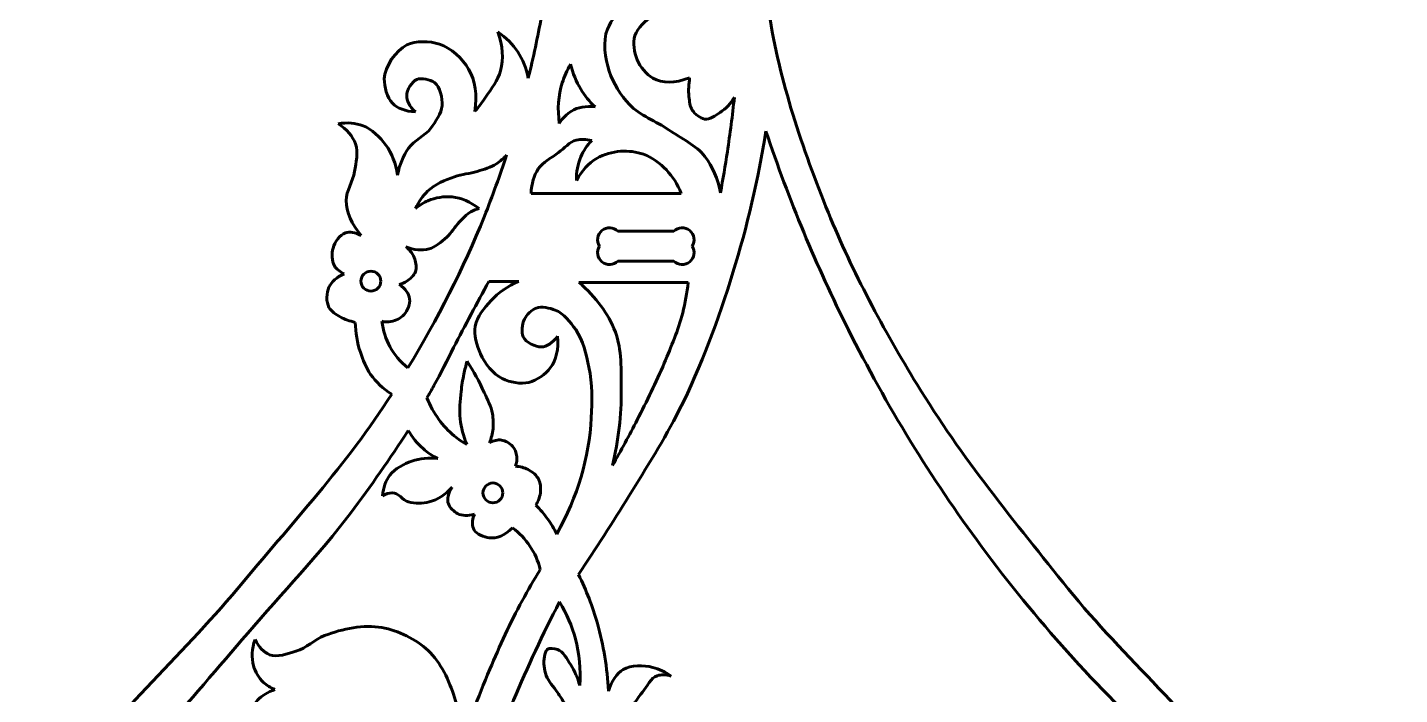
# Model space of a CAD drawing. Header units: millimetres. Extents: x -62 to 553, y -34 to 392.
# Drawn here: x 46.2 to 230.1, y 172.6 to 262.2 of the extents above; entities that cross this region are included whole.
import ezdxf

# ---------------------------------------------------------------- set-up
doc = ezdxf.new("R2010")
doc.units = ezdxf.units.MM
doc.linetypes.add('K5LT32768', pattern=[0])

msp = doc.modelspace()

# ---------------------------------------------------------------- linework, layer by layer
at = {"color": 30, "linetype": 'K5LT32768', "lineweight": 60, "true_color": 0xff8000}
for p, q in [((113.692, 239.889), (133.825, 239.889)), ((125.327, 234.801), (132.837, 234.801)), ((132.837, 230.801), (125.327, 230.801)), ((108.036, 228.074), (112.036, 228.074)), ((120.104, 227.921), (134.771, 227.921))]:
    msp.add_line(p, q, dxfattribs=at)
for centre in [(92.223, 228.107), (108.58, 199.688)]:
    msp.add_circle(centre, 1.333, dxfattribs=at)
for centre, start, end in [((124.205, 233.678), 45, 213.5549), ((133.96, 233.678), 326.4451, 135), ((124.205, 231.923), 146.4451, 315), ((133.96, 231.923), 225, 33.5549)]:
    msp.add_arc(centre, 1.588, start, end, dxfattribs=at)
for points, knots in [([(117.439, 287.144), (117.288, 279.182), (116.504, 271.341), (115.087, 263.621), (114.581, 260.864), (113.995, 258.105), (113.328, 255.36)], [0, 0, 0, 0, 1, 1, 1, 2, 2, 2, 2]), ([(144.388, 283.534), (144.198, 276.957), (144.6, 270.485), (145.593, 264.117), (147.022, 254.958), (150.056, 245.892), (153.552, 237.288), (156.793, 229.312), (160.974, 221.602), (165.448, 214.234), (171.326, 204.554), (178.597, 195.674), (185.713, 186.831), (193.215, 177.509), (202.62, 169.609), (209.424, 159.838), (215.69, 150.84), (222.155, 141.192), (225.423, 130.876), (228.581, 120.91), (230.131, 109.503), (229.115, 99.125), (228.157, 89.343), (224.743, 79.168), (220.254, 70.327), (216.337, 62.612), (210.869, 55.328), (204.994, 48.914), (199.025, 42.396), (191.85, 36.772), (184.647, 31.602), (175.482, 25.024), (165.637, 19.418), (155.111, 14.783)], [0, 0, 0, 0, 1, 1, 1, 2, 2, 2, 3, 3, 3, 4, 4, 4, 5, 5, 5, 6, 6, 6, 7, 7, 7, 8, 8, 8, 9, 9, 9, 10, 10, 10, 11, 11, 11, 11]), ([(133.168, 264.12), (132.191, 265.259), (131.141, 265.903), (130.018, 266.052), (128.964, 266.192), (127.615, 265.724), (126.665, 265.163), (125.504, 264.476), (124.429, 263.137), (123.936, 261.911), (123.279, 260.281), (123.633, 258.007), (124.181, 256.267), (124.685, 254.665), (125.729, 253.059), (126.88, 251.82), (128.278, 250.315), (130.456, 249.585), (132.187, 248.385), (133.826, 247.248), (135.832, 246.357), (137.002, 244.826), (138.039, 243.471), (138.734, 241.845), (139.088, 239.949)], [0, 0, 0, 0, 1, 1, 1, 2, 2, 2, 3, 3, 3, 4, 4, 4, 5, 5, 5, 6, 6, 6, 7, 7, 7, 8, 8, 8, 8]), ([(133.168, 264.12), (131.963, 264.249), (130.913, 264.086), (130.018, 263.63), (129.031, 263.127), (127.953, 262.073), (127.625, 261.053), (127.321, 260.111), (127.518, 258.767), (127.919, 257.814), (128.318, 256.866), (129.168, 255.839), (130.018, 255.348), (131.312, 254.601), (132.955, 254.621), (134.947, 255.409)], [0, 0, 0, 0, 1, 1, 1, 2, 2, 2, 3, 3, 3, 4, 4, 4, 5, 5, 5, 5]), ([(109.258, 261.549), (109.919, 259.685), (110.034, 257.944), (109.601, 256.327), (109.268, 255.084), (108.387, 253.923), (107.632, 252.818), (107.174, 252.147), (106.679, 251.5), (106.148, 250.877)], [0, 0, 0, 0, 1, 1, 1, 2, 2, 2, 3, 3, 3, 3]), ([(113.328, 255.36), (113.063, 256.666), (112.592, 257.835), (111.912, 258.867), (111.234, 259.897), (110.349, 260.791), (109.258, 261.549)], [0, 0, 0, 0, 1, 1, 1, 2, 2, 2, 2]), ([(106.148, 250.877), (106.49, 253.11), (106.214, 255.002), (105.321, 256.556), (104.517, 257.952), (102.94, 259.433), (101.411, 259.923), (100.118, 260.338), (98.212, 260.368), (97.046, 259.809), (95.583, 259.107), (94.054, 256.894), (94.021, 255.243), (94, 254.21), (94.383, 252.729), (95.105, 251.99), (95.799, 251.281), (96.827, 250.891), (98.187, 250.82)], [0, 0, 0, 0, 1, 1, 1, 2, 2, 2, 3, 3, 3, 4, 4, 4, 5, 5, 5, 6, 6, 6, 6]), ([(118.986, 257.208), (118.518, 256.405), (118.15, 255.577), (117.882, 254.724), (117.342, 253.005), (117.21, 251.186), (117.483, 249.264)], [0, 0, 0, 0, 1, 1, 1, 2, 2, 2, 2]), ([(122.268, 251.503), (121.521, 252.223), (120.887, 253.01), (120.366, 253.865), (119.745, 254.884), (119.285, 255.998), (118.986, 257.208)], [0, 0, 0, 0, 1, 1, 1, 2, 2, 2, 2]), ([(98.187, 250.82), (97.385, 251.567), (96.995, 252.3), (97.017, 253.018), (97.04, 253.746), (97.716, 254.878), (98.358, 255.158), (98.976, 255.426), (100.191, 255.163), (100.755, 254.758), (101.513, 254.213), (101.824, 252.654), (101.754, 251.648), (101.681, 250.607), (100.898, 249.516), (100.242, 248.623), (99.465, 247.567), (98.02, 247.007), (97.274, 245.941), (96.549, 244.905), (96.054, 243.706), (95.79, 242.346)], [0, 0, 0, 0, 1, 1, 1, 2, 2, 2, 3, 3, 3, 4, 4, 4, 5, 5, 5, 6, 6, 6, 7, 7, 7, 7]), ([(140.959, 252.771), (140.445, 251.923), (139.811, 251.248), (139.057, 250.746), (138.434, 250.332), (137.599, 249.756), (136.941, 249.857), (136.358, 249.946), (135.65, 250.525), (135.304, 251.059), (134.987, 251.548), (134.932, 252.254), (134.855, 252.863), (134.749, 253.697), (134.877, 254.56), (134.947, 255.409)], [0, 0, 0, 0, 1, 1, 1, 2, 2, 2, 3, 3, 3, 4, 4, 4, 5, 5, 5, 5]), ([(139.088, 239.949), (139.423, 241.786), (139.73, 243.626), (140.008, 245.471), (140.374, 247.897), (140.691, 250.33), (140.959, 252.771)], [0, 0, 0, 0, 1, 1, 1, 2, 2, 2, 2]), ([(117.483, 249.264), (117.933, 249.989), (118.475, 250.541), (119.109, 250.92), (119.986, 251.445), (121.039, 251.64), (122.268, 251.503)], [0, 0, 0, 0, 1, 1, 1, 2, 2, 2, 2]), ([(95.79, 242.346), (95.564, 243.899), (95.041, 245.24), (94.221, 246.369), (93.459, 247.417), (92.357, 248.516), (91.168, 248.966), (90.174, 249.341), (89.062, 249.427), (87.829, 249.222)], [0, 0, 0, 0, 1, 1, 1, 2, 2, 2, 3, 3, 3, 3]), ([(87.829, 249.222), (89.015, 248.461), (89.795, 247.557), (90.169, 246.512), (90.557, 245.428), (90.216, 244.016), (90.026, 242.802), (89.821, 241.492), (88.892, 240.211), (88.913, 238.95), (88.941, 237.342), (89.607, 235.773), (90.911, 234.242)], [0, 0, 0, 0, 1, 1, 1, 2, 2, 2, 3, 3, 3, 4, 4, 4, 4]), ([(121.822, 246.979), (121.085, 247.164), (120.398, 247.181), (119.763, 247.028), (118.861, 246.81), (118.147, 245.934), (117.367, 245.35), (116.438, 244.655), (115.274, 244.082), (114.662, 243.159), (114.061, 242.254), (113.76, 241.217), (113.692, 239.889)], [0, 0, 0, 0, 1, 1, 1, 2, 2, 2, 3, 3, 3, 4, 4, 4, 4]), ([(121.822, 246.979), (121.194, 246.308), (120.71, 245.579), (120.371, 244.791), (119.953, 243.818), (119.755, 242.756), (119.777, 241.605)], [0, 0, 0, 0, 1, 1, 1, 2, 2, 2, 2]), ([(145.184, 248.238), (144.15, 241.773), (142.675, 235.444), (140.76, 229.252), (138.817, 222.967), (136.525, 216.693), (133.571, 210.818), (131.573, 206.844), (129.148, 203.066), (126.812, 199.266), (124.632, 195.719), (122.379, 192.217), (120.053, 188.759)], [0, 0, 0, 0, 1, 1, 1, 2, 2, 2, 3, 3, 3, 4, 4, 4, 4]), ([(145.184, 248.238), (148.253, 239.037), (151.939, 230.151), (156.241, 221.58), (161.324, 211.453), (167.342, 201.617), (174.075, 192.517), (181.311, 182.739), (189.457, 173.638), (198.514, 165.216)], [0, 0, 0, 0, 1, 1, 1, 2, 2, 2, 3, 3, 3, 3]), ([(110.418, 245.069), (109.511, 242.273), (108.516, 239.513), (107.432, 236.807), (104.628, 229.805), (101.103, 222.977), (97.192, 216.477)], [0, 0, 0, 0, 1, 1, 1, 2, 2, 2, 2]), ([(98.216, 237.866), (98.629, 238.77), (99.162, 239.54), (99.813, 240.177), (100.767, 241.109), (102.158, 241.661), (103.437, 242.117), (104.413, 242.466), (105.498, 242.513), (106.49, 242.831), (107.366, 243.111), (108.304, 243.352), (109.059, 243.858), (109.555, 244.191), (110.009, 244.595), (110.418, 245.069)], [0, 0, 0, 0, 1, 1, 1, 2, 2, 2, 3, 3, 3, 4, 4, 4, 5, 5, 5, 5]), ([(119.777, 241.605), (120.485, 242.944), (121.404, 243.943), (122.535, 244.601), (123.451, 245.133), (124.626, 245.451), (125.698, 245.528), (126.712, 245.601), (127.838, 245.467), (128.789, 245.124), (129.915, 244.718), (130.995, 243.9), (131.833, 243.032), (132.676, 242.157), (133.335, 241.111), (133.825, 239.889)], [0, 0, 0, 0, 1, 1, 1, 2, 2, 2, 3, 3, 3, 4, 4, 4, 5, 5, 5, 5]), ([(106.747, 237.837), (105.58, 238.762), (104.362, 239.285), (103.095, 239.407), (102.054, 239.506), (100.851, 239.317), (99.871, 238.893), (99.285, 238.64), (98.734, 238.298), (98.216, 237.866)], [0, 0, 0, 0, 1, 1, 1, 2, 2, 2, 3, 3, 3, 3]), ([(96.903, 232.701), (98.029, 232.27), (99.065, 232.184), (100.013, 232.444), (100.876, 232.681), (101.685, 233.386), (102.382, 234.014), (103.022, 234.591), (103.455, 235.393), (104.065, 236.011), (104.556, 236.508), (105.028, 237.08), (105.634, 237.409), (105.979, 237.596), (106.349, 237.739), (106.747, 237.837)], [0, 0, 0, 0, 1, 1, 1, 2, 2, 2, 3, 3, 3, 4, 4, 4, 5, 5, 5, 5]), ([(90.911, 234.242), (90.092, 234.656), (89.388, 234.77), (88.799, 234.584), (88.073, 234.356), (87.367, 233.316), (87.144, 232.53), (86.944, 231.822), (86.962, 230.788), (87.344, 230.162), (87.614, 229.719), (88.042, 229.357), (88.628, 229.077)], [0, 0, 0, 0, 1, 1, 1, 2, 2, 2, 3, 3, 3, 4, 4, 4, 4]), ([(96.903, 232.701), (97.5, 232.23), (97.9, 231.687), (98.101, 231.075), (98.272, 230.555), (98.366, 229.859), (98.187, 229.363), (98.01, 228.871), (97.508, 228.412), (97.046, 228.107), (96.739, 227.905), (96.397, 227.753), (96.018, 227.651)], [0, 0, 0, 0, 1, 1, 1, 2, 2, 2, 3, 3, 3, 4, 4, 4, 4]), ([(90.112, 222.572), (89.417, 222.775), (88.695, 222.952), (88.086, 223.313), (87.537, 223.639), (86.892, 224.055), (86.602, 224.569), (86.194, 225.293), (86.255, 226.553), (86.602, 227.308), (86.943, 228.05), (87.618, 228.64), (88.628, 229.077)], [0, 0, 0, 0, 1, 1, 1, 2, 2, 2, 3, 3, 3, 4, 4, 4, 4]), ([(96.018, 227.651), (96.859, 227.069), (97.325, 226.431), (97.417, 225.739), (97.503, 225.084), (97.139, 224.145), (96.675, 223.627), (96.259, 223.164), (95.544, 222.793), (94.906, 222.686), (94.524, 222.621), (94.124, 222.631), (93.707, 222.714)], [0, 0, 0, 0, 1, 1, 1, 2, 2, 2, 3, 3, 3, 4, 4, 4, 4]), ([(108.036, 228.074), (107.229, 226.606), (106.434, 225.133), (105.649, 223.653), (104.861, 222.168), (104.093, 220.673), (103.317, 219.181), (102.436, 217.487), (101.619, 215.759), (100.68, 214.097), (100.368, 213.546), (100.049, 212.998), (99.724, 212.454)], [0, 0, 0, 0, 1, 1, 1, 2, 2, 2, 3, 3, 3, 4, 4, 4, 4]), ([(112.036, 228.074), (110.557, 227.436), (109.316, 226.572), (108.313, 225.484), (107.427, 224.523), (106.425, 223.302), (106.211, 222.076), (106.008, 220.914), (106.401, 219.456), (106.911, 218.349), (107.504, 217.063), (108.577, 215.648), (109.81, 215.036), (110.828, 214.53), (112.311, 214.261), (113.41, 214.526), (114.457, 214.779), (115.632, 215.609), (116.276, 216.469), (117.084, 217.548), (117.403, 218.96), (117.232, 220.706)], [0, 0, 0, 0, 1, 1, 1, 2, 2, 2, 3, 3, 3, 4, 4, 4, 5, 5, 5, 6, 6, 6, 7, 7, 7, 7]), ([(120.104, 227.921), (122.427, 225.976), (124.057, 223.762), (124.993, 221.281), (125.879, 218.932), (125.767, 216.101), (125.786, 213.514), (125.81, 210.129), (125.413, 206.747), (124.597, 203.368)], [0, 0, 0, 0, 1, 1, 1, 2, 2, 2, 3, 3, 3, 3]), ([(124.597, 203.368), (125.755, 205.382), (126.863, 207.422), (127.92, 209.487), (129.202, 211.988), (130.465, 214.509), (131.544, 217.101), (132.463, 219.31), (133.444, 221.528), (134.021, 223.844), (134.354, 225.181), (134.604, 226.54), (134.771, 227.921)], [0, 0, 0, 0, 1, 1, 1, 2, 2, 2, 3, 3, 3, 4, 4, 4, 4]), ([(117.232, 220.706), (116.538, 219.8), (115.827, 219.322), (115.098, 219.273), (114.301, 219.218), (112.984, 219.926), (112.645, 220.642), (112.36, 221.244), (112.481, 222.342), (112.804, 222.999), (113.104, 223.608), (113.777, 224.265), (114.397, 224.496), (115.124, 224.769), (116.189, 224.505), (116.945, 224.21), (118.06, 223.774), (118.973, 222.602), (119.679, 221.6), (120.679, 220.183), (121.081, 218.28), (121.448, 216.555), (121.915, 214.362), (121.884, 212.002), (121.769, 209.766), (121.495, 204.414), (119.951, 199.216), (117.136, 194.172)], [0, 0, 0, 0, 1, 1, 1, 2, 2, 2, 3, 3, 3, 4, 4, 4, 5, 5, 5, 6, 6, 6, 7, 7, 7, 8, 8, 8, 9, 9, 9, 9]), ([(93.707, 222.714), (93.854, 221.472), (94.204, 220.342), (94.758, 219.324), (95.343, 218.25), (96.154, 217.301), (97.192, 216.477)], [0, 0, 0, 0, 1, 1, 1, 2, 2, 2, 2]), ([(90.112, 222.572), (90.158, 221.176), (90.391, 219.839), (90.81, 218.56), (91.147, 217.533), (91.568, 216.469), (92.18, 215.592), (92.905, 214.552), (93.849, 213.67), (95.011, 212.946)], [0, 0, 0, 0, 1, 1, 1, 2, 2, 2, 3, 3, 3, 3]), ([(105.075, 206.185), (104.62, 207.314), (104.327, 208.461), (104.196, 209.625), (104.061, 210.829), (104.175, 212.081), (104.311, 213.295), (104.398, 214.076), (104.532, 214.856), (104.693, 215.626), (104.814, 216.204), (104.954, 216.777), (105.114, 217.346)], [0, 0, 0, 0, 1, 1, 1, 2, 2, 2, 3, 3, 3, 4, 4, 4, 4]), ([(105.114, 217.346), (105.995, 216.012), (106.76, 214.623), (107.407, 213.18), (107.825, 212.247), (108.345, 211.31), (108.515, 210.313), (108.628, 209.656), (108.662, 208.953), (108.592, 208.287), (108.525, 207.654), (108.372, 207.03), (108.133, 206.414)], [0, 0, 0, 0, 1, 1, 1, 2, 2, 2, 3, 3, 3, 4, 4, 4, 4]), ([(95.011, 212.946), (89.093, 203.607), (81.427, 195.362), (74.323, 186.831), (66.662, 177.631), (57.416, 169.609), (50.612, 159.838), (44.346, 150.84), (37.882, 141.192), (34.613, 130.876), (32.388, 123.854), (30.961, 116.116), (30.668, 108.527)], [0, 0, 0, 0, 1, 1, 1, 2, 2, 2, 3, 3, 3, 4, 4, 4, 4]), ([(99.724, 212.454), (100.145, 211.402), (100.68, 210.434), (101.329, 209.549), (101.922, 208.741), (102.618, 207.969), (103.393, 207.332), (103.915, 206.903), (104.475, 206.521), (105.075, 206.185)], [0, 0, 0, 0, 1, 1, 1, 2, 2, 2, 3, 3, 3, 3]), ([(97.224, 208.08), (94.794, 204.291), (92.228, 200.607), (89.525, 197.029), (85.257, 191.379), (80.316, 186.249), (75.7, 180.869), (71.77, 176.29), (67.864, 171.689), (63.892, 167.146), (61.043, 163.887), (57.871, 160.882), (55.289, 157.417), (53.852, 155.489), (52.069, 153.656), (51.244, 151.426), (50.853, 150.369), (50.58, 149.26), (50.425, 148.098)], [0, 0, 0, 0, 1, 1, 1, 2, 2, 2, 3, 3, 3, 4, 4, 4, 5, 5, 5, 6, 6, 6, 6]), ([(97.224, 208.08), (97.767, 207.135), (98.43, 206.32), (99.211, 205.634), (99.805, 205.113), (100.468, 204.667), (101.199, 204.296)], [0, 0, 0, 0, 1, 1, 1, 2, 2, 2, 2]), ([(108.133, 206.414), (108.691, 206.725), (109.221, 206.846), (109.726, 206.779), (110.248, 206.709), (110.861, 206.365), (111.208, 205.961), (111.513, 205.605), (111.727, 205.064), (111.783, 204.589), (111.834, 204.161), (111.775, 203.719), (111.606, 203.262)], [0, 0, 0, 0, 1, 1, 1, 2, 2, 2, 3, 3, 3, 4, 4, 4, 4]), ([(101.199, 204.296), (99.951, 204.437), (98.792, 204.323), (97.72, 203.952), (96.651, 203.583), (95.439, 202.958), (94.777, 202.079), (94.216, 201.333), (93.884, 200.403), (93.783, 199.289)], [0, 0, 0, 0, 1, 1, 1, 2, 2, 2, 3, 3, 3, 3]), ([(111.606, 203.262), (112.211, 203.215), (112.793, 203.101), (113.287, 202.842), (113.863, 202.539), (114.482, 202.027), (114.747, 201.448), (114.95, 201.006), (114.997, 200.421), (114.968, 199.922), (114.931, 199.28), (114.668, 198.65), (114.349, 198.041)], [0, 0, 0, 0, 1, 1, 1, 2, 2, 2, 3, 3, 3, 4, 4, 4, 4]), ([(93.783, 199.289), (94.229, 199.557), (94.663, 199.698), (95.083, 199.709), (95.852, 199.731), (96.485, 198.701), (97.262, 198.486), (98.129, 198.246), (99.187, 198.266), (100.052, 198.486), (101.183, 198.773), (102.202, 199.436), (103.11, 200.474)], [0, 0, 0, 0, 1, 1, 1, 2, 2, 2, 3, 3, 3, 4, 4, 4, 4]), ([(103.11, 200.474), (102.553, 199.614), (102.388, 198.863), (102.613, 198.219), (102.787, 197.721), (103.346, 197.17), (103.836, 196.919), (104.456, 196.602), (105.208, 196.576), (106.092, 196.843)], [0, 0, 0, 0, 1, 1, 1, 2, 2, 2, 3, 3, 3, 3]), ([(106.092, 196.843), (105.764, 195.94), (105.751, 195.227), (106.053, 194.702), (106.374, 194.145), (107.395, 193.757), (108.079, 193.67), (109.104, 193.539), (110.149, 193.985), (111.214, 195.008)], [0, 0, 0, 0, 1, 1, 1, 2, 2, 2, 3, 3, 3, 3]), ([(117.136, 194.172), (116.781, 194.89), (116.373, 195.57), (115.911, 196.211), (115.445, 196.86), (114.924, 197.47), (114.349, 198.041)], [0, 0, 0, 0, 1, 1, 1, 2, 2, 2, 2]), ([(111.214, 195.008), (112.153, 194.3), (112.931, 193.485), (113.545, 192.561), (114.174, 191.617), (114.633, 190.559), (114.921, 189.389)], [0, 0, 0, 0, 1, 1, 1, 2, 2, 2, 2]), ([(103.921, 164.432), (105.151, 168.373), (106.567, 172.237), (108.168, 176.023), (109.487, 179.143), (110.884, 182.249), (112.504, 185.225), (113.27, 186.634), (114.076, 188.021), (114.921, 189.389)], [0, 0, 0, 0, 1, 1, 1, 2, 2, 2, 3, 3, 3, 3]), ([(120.053, 188.759), (121.101, 186.62), (121.946, 184.425), (122.587, 182.176), (123.423, 179.246), (123.915, 176.223), (124.062, 173.107)], [0, 0, 0, 0, 1, 1, 1, 2, 2, 2, 2]), ([(101.699, 146.336), (103.565, 151.246), (105.427, 156.157), (107.283, 161.07), (108.643, 164.667), (109.878, 168.316), (111.353, 171.864), (113.214, 176.339), (115.263, 180.735), (117.5, 185.052)], [0, 0, 0, 0, 1, 1, 1, 2, 2, 2, 3, 3, 3, 3]), ([(120.228, 173.844), (120.375, 176.021), (120.178, 178.111), (119.638, 180.112), (119.176, 181.823), (118.463, 183.47), (117.5, 185.052)], [0, 0, 0, 0, 1, 1, 1, 2, 2, 2, 2]), ([(103.921, 164.432), (104.335, 167.208), (104.17, 169.813), (103.427, 172.247), (102.741, 174.492), (101.571, 176.972), (99.894, 178.545), (98.287, 180.052), (95.866, 181.227), (93.698, 181.618), (91.267, 182.056), (88.391, 181.464), (86.017, 180.542), (84.678, 180.022), (83.549, 178.861), (82.177, 178.443), (81.06, 178.103), (79.621, 177.57), (78.644, 177.982), (77.869, 178.309), (77.221, 178.992), (76.698, 180.03)], [0, 0, 0, 0, 1, 1, 1, 2, 2, 2, 3, 3, 3, 4, 4, 4, 5, 5, 5, 6, 6, 6, 7, 7, 7, 7]), ([(76.698, 180.03), (76.246, 178.76), (76.177, 177.582), (76.493, 176.497), (76.727, 175.695), (77.2, 174.816), (77.825, 174.244), (78.252, 173.853), (78.764, 173.546), (79.361, 173.323)], [0, 0, 0, 0, 1, 1, 1, 2, 2, 2, 3, 3, 3, 3]), ([(120.228, 173.844), (119.954, 174.854), (119.546, 175.78), (119.006, 176.622), (118.52, 177.377), (118.029, 178.452), (117.228, 178.684), (116.82, 178.802), (116.13, 178.933), (115.841, 178.684), (115.628, 178.5), (115.56, 178.05), (115.485, 177.724), (115.3, 176.917), (115.467, 175.976), (115.734, 175.199), (116.02, 174.366), (116.727, 173.68), (117.228, 172.923), (117.558, 172.425), (117.89, 171.927), (118.223, 171.43)], [0, 0, 0, 0, 1, 1, 1, 2, 2, 2, 3, 3, 3, 4, 4, 4, 5, 5, 5, 6, 6, 6, 7, 7, 7, 7]), ([(124.062, 173.107), (124.492, 174.474), (125.156, 175.432), (126.053, 175.983), (127.073, 176.608), (128.772, 176.579), (130.018, 176.277), (130.87, 176.071), (131.687, 175.678), (132.468, 175.098)], [0, 0, 0, 0, 1, 1, 1, 2, 2, 2, 3, 3, 3, 3]), ([(132.468, 175.098), (131.763, 175.309), (131.14, 175.331), (130.598, 175.164), (129.744, 174.899), (129.287, 173.7), (128.642, 172.959), (127.897, 172.102), (127.333, 171.02), (126.437, 170.363), (125.722, 169.839), (124.904, 169.448), (123.984, 169.19)], [0, 0, 0, 0, 1, 1, 1, 2, 2, 2, 3, 3, 3, 4, 4, 4, 4]), ([(66.657, 162.589), (65.635, 162.183), (65.003, 161.637), (64.762, 160.95), (64.528, 160.281), (64.714, 159.11), (65.172, 158.544), (65.55, 158.076), (66.358, 157.719), (66.964, 157.622), (67.98, 157.459), (69.19, 158.29), (70.088, 158.902), (71.468, 159.845), (72.344, 161.567), (73.211, 163.05), (74.149, 164.656), (74.67, 166.502), (75.413, 168.222), (75.937, 169.435), (76.122, 170.948), (77, 171.857), (77.616, 172.494), (78.402, 172.982), (79.361, 173.323)], [0, 0, 0, 0, 1, 1, 1, 2, 2, 2, 3, 3, 3, 4, 4, 4, 5, 5, 5, 6, 6, 6, 7, 7, 7, 8, 8, 8, 8])]:
    msp.add_open_spline(points, degree=3, knots=knots, dxfattribs=at)

doc.saveas('drawing.dxf')
